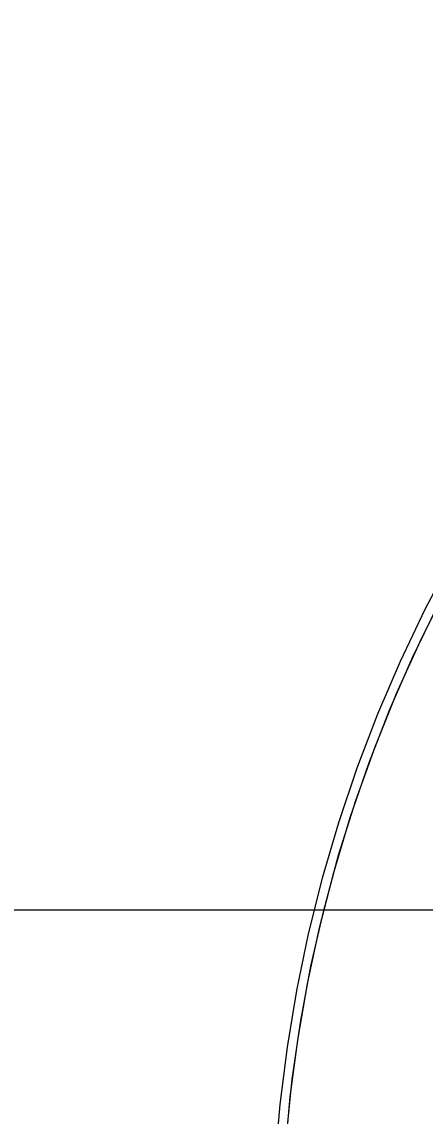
# Model space of a CAD drawing. Header units: millimetres. Extents: x -22227 to 20164, y 15335 to 61747.
# Drawn here: x -5971.6 to -5887.4, y 59476.1 to 59704.8 of the extents above; entities that cross this region are included whole.
import ezdxf

# ---------------------------------------------------------------- set-up
doc = ezdxf.new("R2010")
doc.units = ezdxf.units.MM
for name, color, linetype, lineweight in [('A-ANNO-DIMS', 7, 'Continuous', 9), ('A-ANNO-DIMS-170', 7, 'Continuous', 9), ('M-EQPM', 7, 'Continuous', 5)]:
    doc.layers.add(name, color=color, linetype=linetype, lineweight=lineweight)
doc.styles.add('Arial_2', font='arial.ttf', dxfattribs={"width": 0.8, "height": 340})
doc.dimstyles.new('AK_DIM_2_0_Arial', dxfattribs={"dimscale": 304.8, "dimtxt": 346.888196, "dimasz": 0.278871, "dimexe": 0.557743, "dimexo": 0.557743, "dimgap": 0.055774, "dimtad": 1, "dimdec": 0, "dimzin": 0, "dimdsep": 46, "dimtxsty": 'Arial_2', "dimblk1": 'OBLIQUE', "dimblk2": 'OBLIQUE', "dimsah": 1, "dimcen": 0.09, "dimadec": 0, "dimazin": 0, "dimtfac": 1, "dimtdec": 4, "dimtix": 1, "dimtmove": 0, "dimatfit": 3, "dimfxl": 1, "dimtvp": 1, "dimtolj": 1, "dimtzin": 0, "dimarcsym": 2})

# ---------------------------------------------------------------- blocks, each defined once
blk = doc.blocks.new('DanNong_VRV - OD-A-1-1235631-MẶT BẰNG BỐ TRÍ THIẾT BỊ')
at = {"layer": 'M-EQPM', "flags": 128}
for points in [[(-50.87, 333.95), (-56.49, 323.3), (-61.67, 312.44), (-66.42, 301.38), (-70.72, 290.13), (-74.57, 278.73), (-77.96, 267.17), (-80.89, 255.49), (-83.34, 243.71), (-85.32, 231.83), (-86.83, 219.89), (-87.86, 207.89)], [(-50.87, 333.95), (-56.49, 323.3), (-61.67, 312.44), (-66.42, 301.38), (-70.72, 290.13), (-74.57, 278.73), (-77.96, 267.17), (-80.89, 255.49), (-83.34, 243.71), (-85.32, 231.83), (-86.83, 219.89), (-87.86, 207.89)], [(-50.87, 333.95), (-56.49, 323.3), (-61.67, 312.44), (-66.42, 301.38), (-70.72, 290.13), (-74.57, 278.73), (-77.96, 267.17), (-80.89, 255.49), (-83.34, 243.71), (-85.32, 231.83), (-86.83, 219.89), (-87.86, 207.89)], [(-85.45, 213.25), (-84.21, 225.15), (-82.5, 236.98), (-80.31, 248.74), (-77.66, 260.4), (-74.54, 271.95), (-70.96, 283.36), (-66.93, 294.62), (-62.45, 305.71), (-57.53, 316.61), (-52.18, 327.3)], [(-85.45, 213.25), (-84.21, 225.15), (-82.5, 236.98), (-80.31, 248.74), (-77.66, 260.4), (-74.54, 271.95), (-70.96, 283.36), (-66.93, 294.62), (-62.45, 305.71), (-57.53, 316.61), (-52.18, 327.3)], [(-85.74, 209.53), (-84.65, 221.44), (-83.08, 233.3), (-81.04, 245.08), (-78.54, 256.77), (-75.56, 268.36), (-72.13, 279.81), (-68.24, 291.12), (-63.9, 302.27), (-59.12, 313.23), (-53.9, 323.99)]]:
    blk.add_lwpolyline(points, dxfattribs=at)
blk = doc.blocks.new('DanNong_VRV - OD-A-1-V174-MẶT BẰNG BỐ TRÍ THIẾT BỊ')
at = {"layer": 'M-EQPM', "flags": 128}
for points in [[(-50.87, 333.95), (-56.49, 323.3), (-61.67, 312.44), (-66.42, 301.38), (-70.72, 290.13), (-74.57, 278.73), (-77.96, 267.17), (-80.89, 255.49), (-83.34, 243.71), (-85.32, 231.83), (-86.83, 219.89), (-87.86, 207.89)], [(-50.87, 333.95), (-56.49, 323.3), (-61.67, 312.44), (-66.42, 301.38), (-70.72, 290.13), (-74.57, 278.73), (-77.96, 267.17), (-80.89, 255.49), (-83.34, 243.71), (-85.32, 231.83), (-86.83, 219.89), (-87.86, 207.89)], [(-50.87, 333.95), (-56.49, 323.3), (-61.67, 312.44), (-66.42, 301.38), (-70.72, 290.13), (-74.57, 278.73), (-77.96, 267.17), (-80.89, 255.49), (-83.34, 243.71), (-85.32, 231.83), (-86.83, 219.89), (-87.86, 207.89)], [(-50.87, 333.95), (-56.49, 323.3), (-61.67, 312.44), (-66.42, 301.38), (-70.72, 290.13), (-74.57, 278.73), (-77.96, 267.17), (-80.89, 255.49), (-83.34, 243.71), (-85.32, 231.83), (-86.83, 219.89), (-87.86, 207.89)], [(-50.87, 333.95), (-56.49, 323.3), (-61.67, 312.44), (-66.42, 301.38), (-70.72, 290.13), (-74.57, 278.73), (-77.96, 267.17), (-80.89, 255.49), (-83.34, 243.71), (-85.32, 231.83), (-86.83, 219.89), (-87.86, 207.89)], [(-50.87, 333.95), (-56.49, 323.3), (-61.67, 312.44), (-66.42, 301.38), (-70.72, 290.13), (-74.57, 278.73), (-77.96, 267.17), (-80.89, 255.49), (-83.34, 243.71), (-85.32, 231.83), (-86.83, 219.89), (-87.86, 207.89)], [(-85.45, 213.25), (-84.21, 225.15), (-82.5, 236.98), (-80.31, 248.74), (-77.66, 260.4), (-74.54, 271.95), (-70.96, 283.36), (-66.93, 294.62), (-62.45, 305.71), (-57.53, 316.61), (-52.18, 327.3)], [(-85.45, 213.25), (-84.21, 225.15), (-82.5, 236.98), (-80.31, 248.74), (-77.66, 260.4), (-74.54, 271.95), (-70.96, 283.36), (-66.93, 294.62), (-62.45, 305.71), (-57.53, 316.61), (-52.18, 327.3)], [(-85.45, 213.25), (-84.21, 225.15), (-82.5, 236.98), (-80.31, 248.74), (-77.66, 260.4), (-74.54, 271.95), (-70.96, 283.36), (-66.93, 294.62), (-62.45, 305.71), (-57.53, 316.61), (-52.18, 327.3)], [(-85.45, 213.25), (-84.21, 225.15), (-82.5, 236.98), (-80.31, 248.74), (-77.66, 260.4), (-74.54, 271.95), (-70.96, 283.36), (-66.93, 294.62), (-62.45, 305.71), (-57.53, 316.61), (-52.18, 327.3)], [(-85.74, 209.53), (-84.65, 221.44), (-83.08, 233.3), (-81.04, 245.08), (-78.54, 256.77), (-75.56, 268.36), (-72.13, 279.81), (-68.24, 291.12), (-63.9, 302.27), (-59.12, 313.23), (-53.9, 323.99)], [(-85.74, 209.53), (-84.65, 221.44), (-83.08, 233.3), (-81.04, 245.08), (-78.54, 256.77), (-75.56, 268.36), (-72.13, 279.81), (-68.24, 291.12), (-63.9, 302.27), (-59.12, 313.23), (-53.9, 323.99)]]:
    blk.add_lwpolyline(points, dxfattribs=at)
blk = doc.blocks.new('DanNong_VRV - OD-A-1-V179-MẶT BẰNG BỐ TRÍ THIẾT BỊ')
at = {"layer": 'M-EQPM', "flags": 128}
for points in [[(-50.87, 333.95), (-56.49, 323.3), (-61.67, 312.44), (-66.42, 301.38), (-70.72, 290.13), (-74.57, 278.73), (-77.96, 267.17), (-80.89, 255.49), (-83.34, 243.71), (-85.32, 231.83), (-86.83, 219.89), (-87.86, 207.89)], [(-50.87, 333.95), (-56.49, 323.3), (-61.67, 312.44), (-66.42, 301.38), (-70.72, 290.13), (-74.57, 278.73), (-77.96, 267.17), (-80.89, 255.49), (-83.34, 243.71), (-85.32, 231.83), (-86.83, 219.89), (-87.86, 207.89)], [(-50.87, 333.95), (-56.49, 323.3), (-61.67, 312.44), (-66.42, 301.38), (-70.72, 290.13), (-74.57, 278.73), (-77.96, 267.17), (-80.89, 255.49), (-83.34, 243.71), (-85.32, 231.83), (-86.83, 219.89), (-87.86, 207.89)], [(-50.87, 333.95), (-56.49, 323.3), (-61.67, 312.44), (-66.42, 301.38), (-70.72, 290.13), (-74.57, 278.73), (-77.96, 267.17), (-80.89, 255.49), (-83.34, 243.71), (-85.32, 231.83), (-86.83, 219.89), (-87.86, 207.89)], [(-50.87, 333.95), (-56.49, 323.3), (-61.67, 312.44), (-66.42, 301.38), (-70.72, 290.13), (-74.57, 278.73), (-77.96, 267.17), (-80.89, 255.49), (-83.34, 243.71), (-85.32, 231.83), (-86.83, 219.89), (-87.86, 207.89)], [(-50.87, 333.95), (-56.49, 323.3), (-61.67, 312.44), (-66.42, 301.38), (-70.72, 290.13), (-74.57, 278.73), (-77.96, 267.17), (-80.89, 255.49), (-83.34, 243.71), (-85.32, 231.83), (-86.83, 219.89), (-87.86, 207.89)], [(-85.45, 213.25), (-84.21, 225.15), (-82.5, 236.98), (-80.31, 248.74), (-77.66, 260.4), (-74.54, 271.95), (-70.96, 283.36), (-66.93, 294.62), (-62.45, 305.71), (-57.53, 316.61), (-52.18, 327.3)], [(-85.45, 213.25), (-84.21, 225.15), (-82.5, 236.98), (-80.31, 248.74), (-77.66, 260.4), (-74.54, 271.95), (-70.96, 283.36), (-66.93, 294.62), (-62.45, 305.71), (-57.53, 316.61), (-52.18, 327.3)], [(-85.45, 213.25), (-84.21, 225.15), (-82.5, 236.98), (-80.31, 248.74), (-77.66, 260.4), (-74.54, 271.95), (-70.96, 283.36), (-66.93, 294.62), (-62.45, 305.71), (-57.53, 316.61), (-52.18, 327.3)], [(-85.45, 213.25), (-84.21, 225.15), (-82.5, 236.98), (-80.31, 248.74), (-77.66, 260.4), (-74.54, 271.95), (-70.96, 283.36), (-66.93, 294.62), (-62.45, 305.71), (-57.53, 316.61), (-52.18, 327.3)], [(-85.74, 209.53), (-84.65, 221.44), (-83.08, 233.3), (-81.04, 245.08), (-78.54, 256.77), (-75.56, 268.36), (-72.13, 279.81), (-68.24, 291.12), (-63.9, 302.27), (-59.12, 313.23), (-53.9, 323.99)], [(-85.74, 209.53), (-84.65, 221.44), (-83.08, 233.3), (-81.04, 245.08), (-78.54, 256.77), (-75.56, 268.36), (-72.13, 279.81), (-68.24, 291.12), (-63.9, 302.27), (-59.12, 313.23), (-53.9, 323.99)]]:
    blk.add_lwpolyline(points, dxfattribs=at)
blk = doc.blocks.new('AK-SGS-M3-Hrvt_rvt-1-MẶT BẰNG BỐ TRÍ THIẾT BỊ')
at = {"layer": 'M-EQPM', "lineweight": 9}
for name in ['DanNong_VRV - OD-A-1-1235631-MẶT BẰNG BỐ TRÍ THIẾT BỊ', 'DanNong_VRV - OD-A-1-V174-MẶT BẰNG BỐ TRÍ THIẾT BỊ', 'DanNong_VRV - OD-A-1-V179-MẶT BẰNG BỐ TRÍ THIẾT BỊ']:
    blk.add_blockref(name, (-5830.9, 59258.71), dxfattribs=at)
blk = doc.blocks.new('DIMBLOCK12-MẶT BẰNG BỐ TRÍ THIẾT BỊ')
at = {"layer": 'A-ANNO-DIMS-170'}
for p, q in [((-20048.59, 59519.25), (-20048.59, 59689.25)), ((10901.41, 59519.25), (10901.41, 59689.25)), ((-20048.59, 59519.25), (-20006.09, 59561.75)), ((10901.41, 59519.25), (10943.91, 59561.75)), ((-20048.59, 59519.25), (-20091.09, 59476.75)), ((-20048.59, 59519.25), (10901.41, 59519.25)), ((-20048.59, 59519.25), (-20048.59, 59409.35)), ((10901.41, 59519.25), (10858.91, 59476.75)), ((10901.41, 59519.25), (10901.41, 59409.35))]:
    blk.add_line(p, q, dxfattribs=at)
at = {"layer": 'A-ANNO-DIMS-170', "color": 0, "insert": (-5093.92, 59977.64), "char_height": 340, "width": 1248.7975, "attachment_point": 1, "line_spacing_factor": 0.941778, "style": 'Arial_2'}
blk.add_mtext('30950', dxfattribs=at)
blk = doc.blocks.new('_Oblique')
at = {"color": 0, "linetype": 'ByBlock', "lineweight": -2}
blk.add_line((-0.5, -0.5), (0.5, 0.5), dxfattribs=at)

msp = doc.modelspace()

# ---------------------------------------------------------------- block references
at = {"lineweight": 5}
msp.add_blockref('AK-SGS-M3-Hrvt_rvt-1-MẶT BẰNG BỐ TRÍ THIẾT BỊ', (0, 0), dxfattribs=at)

# ---------------------------------------------------------------- dimensions: what is measured, and where the dimension line sits
at = {"layer": 'A-ANNO-DIMS'}
dim = msp.add_linear_dim(base=(10901.41, 59519.25), p1=(-20048.59, 59579.35), p2=(10901.41, 59579.35), dimstyle='AK_DIM_2_0_Arial', override={"dimpost": '<>', "dimfxl": 30950}, dxfattribs=at)
dim.commit()
dim.dimension.update_dxf_attribs({"geometry": 'DIMBLOCK12-MẶT BẰNG BỐ TRÍ THIẾT BỊ', "text_midpoint": (-4573.59, 59709.96)})

doc.saveas('drawing.dxf')
